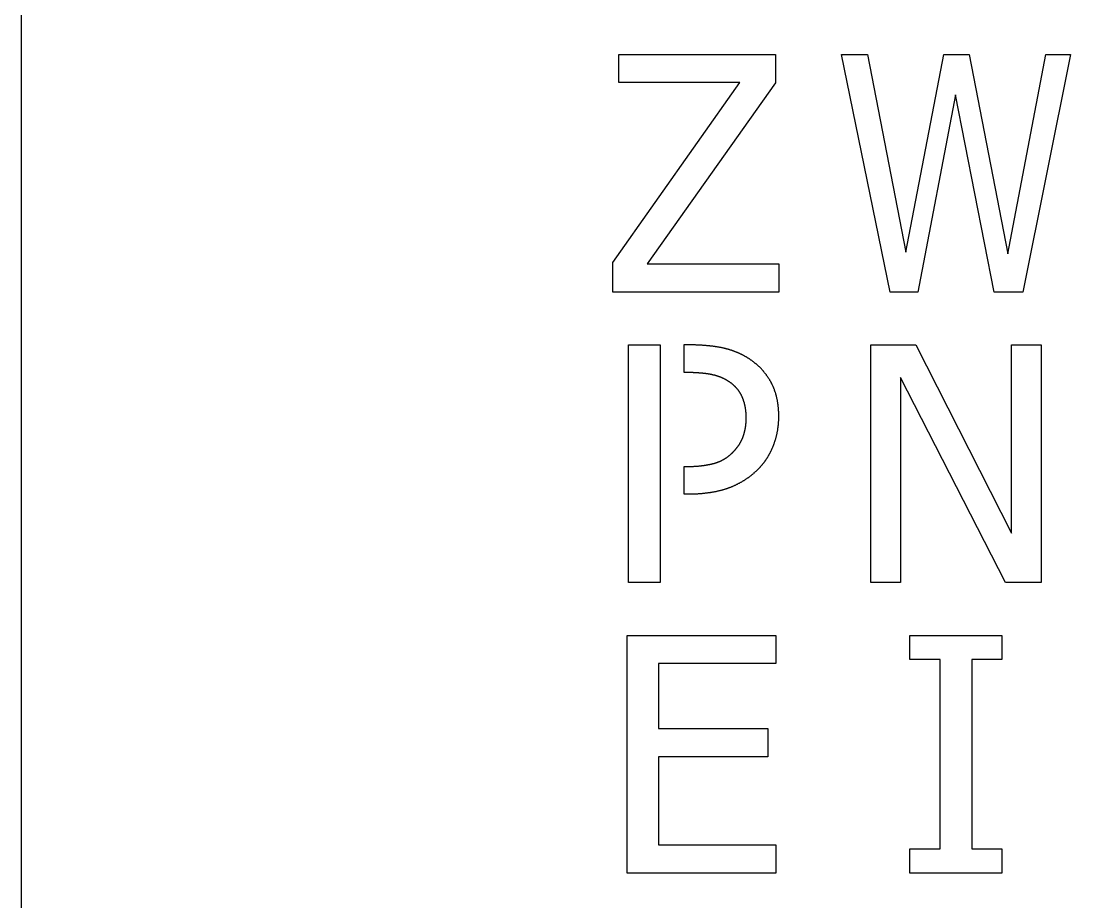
# Model space of a CAD drawing. Extents: x 63 to 563, y 268 to 768.
# Drawn here: x 62.8 to 197.9, y 517.7 to 628.8 of the extents above; entities that cross this region are included whole.
import ezdxf

# ---------------------------------------------------------------- set-up
doc = ezdxf.new("R2010")
doc.units = 0
doc.header["$LTSCALE"] = 2
doc.header["$MEASUREMENT"] = 0
doc.layers.get('0').update_dxf_attribs({"linetype": 'CONTINUOUS'})

msp = doc.modelspace()

# ---------------------------------------------------------------- linework, layer by layer
at = {"color": 1}
for points in [[(62.8, 767.92), (297.8, 767.92), (562.8, 767.92), (562.8, 517.92), (562.8, 267.92), (297.8, 267.92), (62.8, 267.92), (62.8, 517.92)], [(158.43, 594.59), (137.48, 594.59), (137.48, 598.31), (153.52, 621.04), (138.21, 621.04), (138.21, 624.59), (158.02, 624.59), (158.02, 620.99), (141.8, 598.14), (158.43, 598.14)], [(174.45, 599.64), (179.24, 624.59), (182.47, 624.59), (187.34, 599.4), (192.13, 624.59), (195.26, 624.59), (189.23, 594.59), (185.63, 594.59), (180.75, 619.48), (175.98, 594.59), (172.48, 594.59), (166.33, 624.59), (169.61, 624.59)], [(143.44, 587.92), (143.44, 557.92), (139.46, 557.92), (139.46, 587.92)], [(146.44, 587.92), (146.44, 584.47), (146.75, 584.47), (146.81, 584.47), (146.87, 584.47), (146.93, 584.47), (146.99, 584.47), (147.04, 584.47), (147.1, 584.47), (147.16, 584.46), (147.21, 584.46), (147.27, 584.46), (147.33, 584.46), (147.38, 584.46), (147.44, 584.46), (147.49, 584.46), (147.55, 584.46), (147.6, 584.45), (147.66, 584.45), (147.71, 584.45), (147.76, 584.45), (147.82, 584.45), (147.87, 584.44), (147.92, 584.44), (147.97, 584.44), (148.03, 584.43), (148.08, 584.43), (148.13, 584.43), (148.18, 584.42), (148.23, 584.42), (148.28, 584.42), (148.33, 584.41), (148.38, 584.41), (148.43, 584.41), (148.48, 584.4), (148.53, 584.4), (148.58, 584.39), (148.63, 584.39), (148.68, 584.38), (148.73, 584.38), (148.77, 584.38), (148.82, 584.37), (148.87, 584.37), (148.91, 584.36), (148.96, 584.36), (149.01, 584.35), (149.05, 584.35), (149.1, 584.34), (149.14, 584.33), (149.19, 584.33), (149.23, 584.32), (149.28, 584.32), (149.32, 584.31), (149.37, 584.3), (149.41, 584.3), (149.45, 584.29), (149.5, 584.28), (149.54, 584.28), (149.58, 584.27), (149.62, 584.26), (149.66, 584.25), (149.71, 584.25), (149.75, 584.24), (149.79, 584.23), (149.83, 584.22), (149.87, 584.22), (149.91, 584.21), (149.95, 584.2), (149.99, 584.19), (150.03, 584.18), (150.06, 584.17), (150.1, 584.16), (150.14, 584.16), (150.18, 584.15), (150.22, 584.14), (150.26, 584.13), (150.3, 584.12), (150.34, 584.11), (150.37, 584.1), (150.41, 584.09), (150.45, 584.08), (150.49, 584.07), (150.52, 584.05), (150.56, 584.04), (150.6, 584.03), (150.63, 584.02), (150.67, 584.01), (150.71, 584), (150.74, 583.98), (150.78, 583.97), (150.82, 583.96), (150.85, 583.95), (150.89, 583.93), (150.92, 583.92), (150.96, 583.91), (150.99, 583.89), (151.03, 583.88), (151.06, 583.87), (151.1, 583.85), (151.13, 583.84), (151.17, 583.82), (151.2, 583.81), (151.24, 583.79), (151.27, 583.78), (151.3, 583.76), (151.34, 583.75), (151.37, 583.73), (151.41, 583.72), (151.44, 583.7), (151.47, 583.69), (151.5, 583.67), (151.54, 583.65), (151.57, 583.64), (151.6, 583.62), (151.63, 583.6), (151.67, 583.59), (151.7, 583.57), (151.73, 583.55), (151.76, 583.53), (151.79, 583.51), (151.82, 583.5), (151.86, 583.48), (151.89, 583.46), (151.92, 583.44), (151.95, 583.42), (151.98, 583.4), (152.01, 583.38), (152.04, 583.36), (152.07, 583.35), (152.1, 583.33), (152.13, 583.3), (152.17, 583.28), (152.2, 583.25), (152.24, 583.23), (152.27, 583.21), (152.3, 583.18), (152.33, 583.16), (152.37, 583.13), (152.4, 583.11), (152.43, 583.09), (152.46, 583.06), (152.49, 583.03), (152.52, 583.01), (152.56, 582.98), (152.59, 582.96), (152.62, 582.93), (152.65, 582.9), (152.68, 582.88), (152.7, 582.85), (152.73, 582.82), (152.76, 582.8), (152.79, 582.77), (152.82, 582.74), (152.85, 582.71), (152.87, 582.69), (152.9, 582.66), (152.93, 582.63), (152.96, 582.6), (152.98, 582.57), (153.01, 582.54), (153.03, 582.51), (153.06, 582.49), (153.09, 582.46), (153.11, 582.42), (153.14, 582.39), (153.16, 582.37), (153.19, 582.33), (153.21, 582.3), (153.23, 582.27), (153.26, 582.24), (153.28, 582.21), (153.3, 582.18), (153.32, 582.15), (153.35, 582.12), (153.37, 582.08), (153.39, 582.05), (153.41, 582.02), (153.43, 581.99), (153.46, 581.95), (153.48, 581.92), (153.5, 581.89), (153.52, 581.85), (153.54, 581.82), (153.56, 581.78), (153.57, 581.75), (153.59, 581.72), (153.61, 581.68), (153.63, 581.65), (153.65, 581.61), (153.67, 581.58), (153.69, 581.54), (153.7, 581.51), (153.72, 581.47), (153.74, 581.43), (153.75, 581.4), (153.77, 581.36), (153.79, 581.33), (153.8, 581.29), (153.82, 581.25), (153.83, 581.22), (153.85, 581.18), (153.86, 581.14), (153.88, 581.1), (153.89, 581.06), (153.91, 581.02), (153.92, 580.99), (153.93, 580.95), (153.94, 580.91), (153.96, 580.87), (153.97, 580.83), (153.98, 580.79), (154, 580.75), (154.01, 580.71), (154.02, 580.67), (154.03, 580.63), (154.04, 580.59), (154.05, 580.55), (154.06, 580.51), (154.07, 580.47), (154.08, 580.43), (154.09, 580.39), (154.1, 580.34), (154.11, 580.3), (154.12, 580.26), (154.13, 580.22), (154.14, 580.17), (154.14, 580.13), (154.15, 580.09), (154.16, 580.05), (154.17, 580), (154.17, 579.96), (154.18, 579.91), (154.19, 579.87), (154.19, 579.83), (154.2, 579.78), (154.21, 579.74), (154.21, 579.69), (154.22, 579.65), (154.22, 579.6), (154.22, 579.56), (154.23, 579.51), (154.23, 579.47), (154.24, 579.42), (154.24, 579.37), (154.24, 579.33), (154.25, 579.28), (154.25, 579.23), (154.25, 579.19), (154.25, 579.14), (154.26, 579.09), (154.26, 579.04), (154.26, 579), (154.26, 578.95), (154.26, 578.9), (154.26, 578.85), (154.26, 578.8), (154.26, 578.75), (154.26, 578.71), (154.26, 578.66), (154.26, 578.62), (154.26, 578.58), (154.26, 578.53), (154.26, 578.49), (154.26, 578.44), (154.26, 578.4), (154.25, 578.36), (154.25, 578.31), (154.25, 578.27), (154.25, 578.23), (154.25, 578.18), (154.24, 578.14), (154.24, 578.1), (154.24, 578.05), (154.24, 578.01), (154.23, 577.97), (154.23, 577.93), (154.22, 577.89), (154.22, 577.85), (154.22, 577.81), (154.21, 577.76), (154.21, 577.72), (154.2, 577.68), (154.2, 577.64), (154.19, 577.6), (154.19, 577.56), (154.18, 577.52), (154.17, 577.48), (154.17, 577.44), (154.16, 577.4), (154.16, 577.37), (154.15, 577.33), (154.14, 577.29), (154.13, 577.25), (154.13, 577.21), (154.12, 577.17), (154.11, 577.13), (154.1, 577.1), (154.1, 577.06), (154.09, 577.02), (154.08, 576.98), (154.07, 576.95), (154.06, 576.91), (154.05, 576.87), (154.04, 576.84), (154.03, 576.8), (154.02, 576.76), (154.01, 576.73), (154, 576.69), (153.99, 576.66), (153.98, 576.62), (153.97, 576.59), (153.96, 576.55), (153.95, 576.52), (153.94, 576.48), (153.93, 576.45), (153.92, 576.41), (153.91, 576.38), (153.89, 576.35), (153.88, 576.31), (153.87, 576.28), (153.86, 576.25), (153.84, 576.21), (153.83, 576.18), (153.82, 576.15), (153.8, 576.11), (153.79, 576.08), (153.78, 576.05), (153.76, 576.01), (153.75, 575.98), (153.73, 575.95), (153.72, 575.92), (153.7, 575.88), (153.69, 575.85), (153.67, 575.82), (153.65, 575.79), (153.64, 575.75), (153.62, 575.72), (153.6, 575.69), (153.59, 575.66), (153.57, 575.63), (153.55, 575.6), (153.53, 575.56), (153.51, 575.53), (153.5, 575.5), (153.48, 575.47), (153.46, 575.44), (153.44, 575.41), (153.42, 575.38), (153.4, 575.35), (153.38, 575.31), (153.36, 575.28), (153.34, 575.25), (153.32, 575.22), (153.3, 575.19), (153.28, 575.16), (153.26, 575.13), (153.24, 575.1), (153.22, 575.07), (153.19, 575.04), (153.17, 575.01), (153.15, 574.98), (153.12, 574.95), (153.1, 574.92), (153.08, 574.89), (153.06, 574.86), (153.03, 574.83), (153.01, 574.8), (152.98, 574.77), (152.96, 574.74), (152.93, 574.71), (152.91, 574.68), (152.88, 574.65), (152.86, 574.62), (152.83, 574.59), (152.81, 574.56), (152.78, 574.53), (152.75, 574.51), (152.73, 574.48), (152.7, 574.45), (152.67, 574.42), (152.65, 574.39), (152.62, 574.36), (152.59, 574.33), (152.56, 574.3), (152.53, 574.27), (152.5, 574.24), (152.47, 574.21), (152.44, 574.18), (152.41, 574.15), (152.38, 574.12), (152.35, 574.09), (152.32, 574.07), (152.28, 574.04), (152.25, 574.01), (152.22, 573.98), (152.19, 573.95), (152.15, 573.92), (152.12, 573.9), (152.09, 573.87), (152.05, 573.84), (152.02, 573.82), (151.99, 573.79), (151.95, 573.76), (151.92, 573.74), (151.88, 573.72), (151.85, 573.69), (151.81, 573.66), (151.78, 573.64), (151.74, 573.62), (151.71, 573.59), (151.67, 573.57), (151.63, 573.55), (151.6, 573.52), (151.56, 573.5), (151.52, 573.48), (151.48, 573.46), (151.45, 573.44), (151.41, 573.41), (151.37, 573.39), (151.33, 573.37), (151.29, 573.35), (151.25, 573.33), (151.22, 573.31), (151.18, 573.29), (151.14, 573.27), (151.1, 573.25), (151.06, 573.24), (151.02, 573.22), (150.97, 573.2), (150.94, 573.18), (150.89, 573.16), (150.85, 573.15), (150.81, 573.13), (150.77, 573.11), (150.73, 573.1), (150.68, 573.08), (150.64, 573.07), (150.6, 573.05), (150.56, 573.03), (150.51, 573.02), (150.47, 573), (150.43, 572.99), (150.38, 572.98), (150.34, 572.96), (150.29, 572.95), (150.25, 572.94), (150.2, 572.92), (150.16, 572.91), (150.11, 572.9), (150.07, 572.89), (150.02, 572.88), (149.97, 572.87), (149.93, 572.85), (149.88, 572.84), (149.83, 572.83), (149.78, 572.82), (149.73, 572.81), (149.68, 572.8), (149.63, 572.79), (149.58, 572.78), (149.53, 572.77), (149.48, 572.76), (149.43, 572.75), (149.38, 572.74), (149.33, 572.73), (149.27, 572.72), (149.22, 572.71), (149.17, 572.71), (149.11, 572.7), (149.06, 572.69), (149, 572.68), (148.95, 572.67), (148.89, 572.66), (148.84, 572.66), (148.78, 572.65), (148.72, 572.64), (148.66, 572.64), (148.61, 572.63), (148.55, 572.62), (148.49, 572.62), (148.43, 572.61), (148.37, 572.6), (148.31, 572.6), (148.25, 572.59), (148.19, 572.59), (148.13, 572.58), (148.06, 572.58), (148, 572.57), (147.94, 572.57), (147.88, 572.56), (147.81, 572.56), (147.75, 572.55), (147.68, 572.55), (147.62, 572.54), (147.55, 572.54), (147.49, 572.54), (147.42, 572.53), (147.35, 572.53), (147.29, 572.53), (147.22, 572.53), (147.15, 572.52), (147.08, 572.52), (147.01, 572.52), (146.94, 572.52), (146.87, 572.51), (146.8, 572.51), (146.73, 572.51), (146.66, 572.51), (146.59, 572.51), (146.52, 572.51), (146.44, 572.51), (146.44, 569.1), (146.82, 569.1), (146.93, 569.1), (147.03, 569.1), (147.12, 569.1), (147.22, 569.11), (147.32, 569.11), (147.42, 569.11), (147.52, 569.11), (147.62, 569.12), (147.71, 569.12), (147.81, 569.12), (147.9, 569.13), (148, 569.13), (148.09, 569.14), (148.19, 569.14), (148.28, 569.15), (148.37, 569.15), (148.46, 569.16), (148.56, 569.17), (148.65, 569.17), (148.74, 569.18), (148.83, 569.19), (148.91, 569.2), (149, 569.21), (149.09, 569.22), (149.18, 569.23), (149.27, 569.24), (149.35, 569.25), (149.44, 569.26), (149.52, 569.27), (149.61, 569.28), (149.69, 569.29), (149.78, 569.3), (149.86, 569.32), (149.94, 569.33), (150.03, 569.34), (150.11, 569.36), (150.19, 569.37), (150.27, 569.39), (150.35, 569.4), (150.43, 569.42), (150.51, 569.43), (150.59, 569.45), (150.66, 569.47), (150.74, 569.48), (150.82, 569.5), (150.89, 569.52), (150.97, 569.54), (151.04, 569.55), (151.12, 569.57), (151.19, 569.59), (151.26, 569.61), (151.34, 569.63), (151.41, 569.65), (151.48, 569.67), (151.55, 569.7), (151.62, 569.72), (151.69, 569.74), (151.76, 569.76), (151.83, 569.78), (151.9, 569.81), (151.97, 569.83), (152.04, 569.86), (152.1, 569.88), (152.17, 569.9), (152.24, 569.93), (152.3, 569.96), (152.37, 569.98), (152.43, 570.01), (152.5, 570.03), (152.56, 570.06), (152.62, 570.09), (152.69, 570.12), (152.75, 570.15), (152.82, 570.17), (152.88, 570.2), (152.94, 570.23), (153.01, 570.26), (153.07, 570.29), (153.13, 570.32), (153.19, 570.35), (153.25, 570.38), (153.31, 570.42), (153.38, 570.45), (153.44, 570.48), (153.5, 570.51), (153.56, 570.55), (153.62, 570.58), (153.68, 570.61), (153.74, 570.65), (153.8, 570.68), (153.85, 570.72), (153.91, 570.75), (153.97, 570.79), (154.03, 570.82), (154.09, 570.86), (154.15, 570.9), (154.2, 570.93), (154.26, 570.97), (154.32, 571.01), (154.37, 571.05), (154.43, 571.09), (154.49, 571.12), (154.54, 571.16), (154.6, 571.2), (154.65, 571.24), (154.71, 571.28), (154.76, 571.32), (154.81, 571.36), (154.87, 571.41), (154.92, 571.45), (154.98, 571.49), (155.03, 571.53), (155.08, 571.58), (155.13, 571.62), (155.19, 571.66), (155.24, 571.71), (155.29, 571.75), (155.34, 571.79), (155.39, 571.84), (155.44, 571.89), (155.5, 571.93), (155.55, 571.98), (155.6, 572.02), (155.65, 572.07), (155.7, 572.12), (155.75, 572.17), (155.79, 572.22), (155.83, 572.25), (155.87, 572.29), (155.91, 572.33), (155.95, 572.37), (155.99, 572.41), (156.02, 572.45), (156.06, 572.49), (156.1, 572.53), (156.13, 572.57), (156.17, 572.61), (156.21, 572.65), (156.24, 572.69), (156.28, 572.74), (156.31, 572.78), (156.35, 572.82), (156.38, 572.86), (156.42, 572.9), (156.45, 572.95), (156.49, 572.99), (156.52, 573.03), (156.56, 573.08), (156.59, 573.12), (156.62, 573.16), (156.65, 573.21), (156.69, 573.25), (156.72, 573.3), (156.75, 573.35), (156.78, 573.39), (156.81, 573.44), (156.84, 573.48), (156.88, 573.53), (156.91, 573.58), (156.94, 573.62), (156.97, 573.67), (157, 573.72), (157.03, 573.76), (157.05, 573.81), (157.08, 573.86), (157.11, 573.91), (157.14, 573.96), (157.17, 574.01), (157.2, 574.06), (157.22, 574.11), (157.25, 574.16), (157.28, 574.21), (157.3, 574.26), (157.33, 574.31), (157.36, 574.36), (157.38, 574.41), (157.41, 574.46), (157.43, 574.51), (157.46, 574.56), (157.48, 574.62), (157.51, 574.67), (157.53, 574.72), (157.56, 574.77), (157.58, 574.83), (157.6, 574.88), (157.63, 574.93), (157.65, 574.99), (157.67, 575.04), (157.69, 575.1), (157.72, 575.15), (157.74, 575.21), (157.76, 575.26), (157.78, 575.32), (157.8, 575.37), (157.82, 575.43), (157.84, 575.49), (157.86, 575.54), (157.88, 575.6), (157.9, 575.65), (157.92, 575.71), (157.94, 575.76), (157.96, 575.82), (157.97, 575.88), (157.99, 575.93), (158.01, 575.99), (158.03, 576.05), (158.04, 576.1), (158.06, 576.16), (158.07, 576.22), (158.09, 576.27), (158.1, 576.33), (158.12, 576.39), (158.13, 576.45), (158.15, 576.5), (158.16, 576.56), (158.17, 576.62), (158.19, 576.67), (158.2, 576.73), (158.21, 576.79), (158.22, 576.85), (158.23, 576.91), (158.25, 576.97), (158.25, 577.02), (158.27, 577.08), (158.28, 577.14), (158.29, 577.2), (158.29, 577.26), (158.3, 577.32), (158.31, 577.38), (158.32, 577.43), (158.33, 577.49), (158.34, 577.55), (158.34, 577.61), (158.35, 577.67), (158.36, 577.73), (158.37, 577.79), (158.37, 577.85), (158.38, 577.91), (158.38, 577.97), (158.39, 578.03), (158.39, 578.09), (158.4, 578.15), (158.4, 578.21), (158.4, 578.27), (158.41, 578.33), (158.41, 578.39), (158.41, 578.45), (158.41, 578.51), (158.42, 578.57), (158.42, 578.63), (158.42, 578.69), (158.42, 578.75), (158.42, 578.82), (158.42, 578.88), (158.42, 578.95), (158.42, 579.03), (158.42, 579.11), (158.42, 579.19), (158.41, 579.27), (158.41, 579.34), (158.41, 579.42), (158.41, 579.5), (158.4, 579.57), (158.4, 579.65), (158.39, 579.72), (158.39, 579.8), (158.38, 579.87), (158.37, 579.94), (158.37, 580.02), (158.36, 580.09), (158.35, 580.16), (158.34, 580.24), (158.34, 580.31), (158.33, 580.38), (158.32, 580.45), (158.31, 580.52), (158.3, 580.59), (158.28, 580.66), (158.27, 580.73), (158.26, 580.8), (158.25, 580.87), (158.24, 580.94), (158.22, 581.01), (158.21, 581.08), (158.19, 581.14), (158.18, 581.21), (158.16, 581.28), (158.15, 581.35), (158.13, 581.41), (158.12, 581.48), (158.1, 581.54), (158.08, 581.61), (158.06, 581.67), (158.04, 581.74), (158.03, 581.8), (158.01, 581.86), (157.99, 581.93), (157.97, 581.99), (157.94, 582.05), (157.92, 582.12), (157.9, 582.18), (157.88, 582.24), (157.86, 582.3), (157.83, 582.36), (157.81, 582.42), (157.78, 582.48), (157.76, 582.54), (157.74, 582.6), (157.71, 582.66), (157.68, 582.72), (157.66, 582.77), (157.63, 582.83), (157.6, 582.89), (157.57, 582.95), (157.55, 583), (157.52, 583.06), (157.49, 583.12), (157.46, 583.17), (157.43, 583.23), (157.4, 583.28), (157.37, 583.34), (157.33, 583.39), (157.3, 583.44), (157.27, 583.5), (157.24, 583.55), (157.21, 583.6), (157.17, 583.66), (157.14, 583.71), (157.1, 583.76), (157.07, 583.81), (157.04, 583.86), (157, 583.91), (156.97, 583.97), (156.93, 584.02), (156.89, 584.07), (156.86, 584.12), (156.82, 584.17), (156.78, 584.22), (156.75, 584.26), (156.71, 584.31), (156.67, 584.36), (156.63, 584.41), (156.59, 584.46), (156.55, 584.51), (156.51, 584.55), (156.47, 584.6), (156.43, 584.65), (156.39, 584.69), (156.35, 584.74), (156.31, 584.78), (156.27, 584.83), (156.23, 584.88), (156.18, 584.92), (156.14, 584.96), (156.1, 585.01), (156.06, 585.05), (156.01, 585.1), (155.97, 585.14), (155.92, 585.18), (155.88, 585.22), (155.83, 585.27), (155.78, 585.31), (155.74, 585.35), (155.69, 585.39), (155.65, 585.43), (155.6, 585.47), (155.55, 585.51), (155.5, 585.55), (155.46, 585.59), (155.41, 585.63), (155.36, 585.67), (155.31, 585.71), (155.26, 585.75), (155.21, 585.79), (155.16, 585.83), (155.11, 585.86), (155.06, 585.9), (155, 585.94), (154.95, 585.98), (154.9, 586.01), (154.85, 586.05), (154.8, 586.08), (154.76, 586.11), (154.71, 586.14), (154.66, 586.17), (154.62, 586.2), (154.57, 586.23), (154.53, 586.26), (154.48, 586.29), (154.43, 586.32), (154.38, 586.35), (154.34, 586.38), (154.29, 586.4), (154.24, 586.43), (154.19, 586.46), (154.15, 586.49), (154.1, 586.51), (154.05, 586.54), (154, 586.57), (153.95, 586.59), (153.9, 586.62), (153.85, 586.65), (153.8, 586.67), (153.75, 586.7), (153.7, 586.72), (153.65, 586.75), (153.6, 586.77), (153.55, 586.79), (153.5, 586.82), (153.44, 586.84), (153.39, 586.87), (153.34, 586.89), (153.29, 586.91), (153.24, 586.93), (153.19, 586.96), (153.13, 586.98), (153.08, 587), (153.03, 587.02), (152.97, 587.04), (152.92, 587.06), (152.87, 587.08), (152.81, 587.1), (152.76, 587.12), (152.7, 587.14), (152.65, 587.16), (152.59, 587.18), (152.54, 587.2), (152.48, 587.22), (152.43, 587.24), (152.37, 587.25), (152.32, 587.27), (152.26, 587.29), (152.2, 587.3), (152.15, 587.32), (152.09, 587.34), (152.03, 587.36), (151.98, 587.37), (151.92, 587.39), (151.86, 587.4), (151.8, 587.42), (151.75, 587.43), (151.69, 587.45), (151.63, 587.46), (151.57, 587.48), (151.51, 587.49), (151.45, 587.5), (151.39, 587.52), (151.33, 587.53), (151.27, 587.54), (151.21, 587.55), (151.15, 587.57), (151.09, 587.58), (151.03, 587.59), (150.96, 587.6), (150.9, 587.62), (150.84, 587.63), (150.77, 587.64), (150.71, 587.65), (150.64, 587.66), (150.58, 587.67), (150.51, 587.68), (150.45, 587.69), (150.38, 587.7), (150.31, 587.71), (150.25, 587.72), (150.18, 587.73), (150.11, 587.74), (150.04, 587.75), (149.98, 587.75), (149.91, 587.76), (149.84, 587.77), (149.77, 587.78), (149.7, 587.79), (149.63, 587.79), (149.56, 587.8), (149.49, 587.81), (149.41, 587.82), (149.34, 587.82), (149.27, 587.83), (149.2, 587.83), (149.12, 587.84), (149.05, 587.85), (148.98, 587.85), (148.9, 587.86), (148.83, 587.86), (148.75, 587.87), (148.68, 587.87), (148.6, 587.88), (148.52, 587.88), (148.45, 587.88), (148.37, 587.89), (148.29, 587.89), (148.21, 587.89), (148.13, 587.9), (148.06, 587.9), (147.98, 587.9), (147.9, 587.91), (147.82, 587.91), (147.74, 587.91), (147.66, 587.91), (147.57, 587.91), (147.49, 587.92), (147.41, 587.92), (147.33, 587.92), (147.25, 587.92), (147.16, 587.92), (147.08, 587.92), (146.99, 587.92)], [(191.53, 587.92), (191.53, 557.92), (187.06, 557.92), (173.78, 583.79), (173.78, 557.92), (170.06, 557.92), (170.06, 587.92), (175.73, 587.92), (187.81, 564.17), (187.81, 587.92)], [(158.03, 521.25), (139.26, 521.25), (139.26, 551.25), (158.03, 551.25), (158.03, 547.7), (143.25, 547.7), (143.25, 539.49), (157.03, 539.49), (157.03, 535.94), (143.25, 535.94), (143.25, 524.8), (158.03, 524.8)], [(174.97, 524.32), (178.79, 524.32), (178.79, 548.19), (174.97, 548.19), (174.97, 551.25), (186.59, 551.25), (186.59, 548.19), (182.78, 548.19), (182.78, 524.32), (186.59, 524.32), (186.59, 521.25), (174.97, 521.25)]]:
    msp.add_lwpolyline(points, close=True, dxfattribs=at)

doc.saveas('drawing.dxf')
